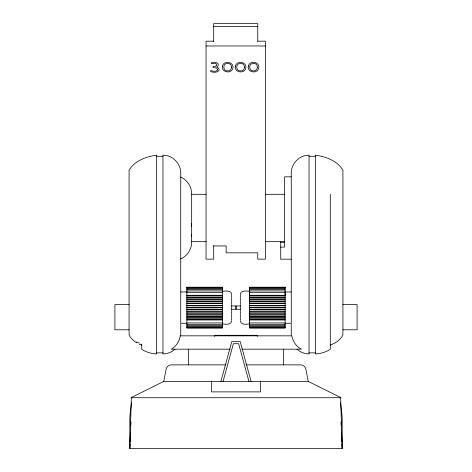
<?xml version="1.0" encoding="UTF-8"?>
<svg xmlns="http://www.w3.org/2000/svg" width="472" height="472" viewBox="0 0 472 472"><rect width="100%" height="100%" fill="white"/><g stroke="black" fill="none" stroke-linecap="round" stroke-linejoin="round"><path stroke-width="0.71" d="M180.741 177.065C187.39 179.974 191.868 187.048 191.661 194.299L191.661 241.693C191.868 248.945 187.39 256.019 180.741 258.927M131.352 397.725L129.824 448.4L342.176 448.4L342.176 417.03L340.518 402.728M191.661 226.572L191.661 223.675M249.505 294.923L249.611 292.321M285.129 294.923L285.241 292.321L249.505 292.321M130.018 443.993L129.824 448.4L129.824 417.03L131.481 402.728M130.119 441.792L130.508 432.977M130.827 425.632L130.992 421.962M191.661 236.36L191.661 234.389M231.669 320.83C231.481 325.302 225.209 324.122 222.495 324.022M240.331 294.422C240.519 289.95 246.791 291.13 249.505 291.23M180.322 335.834C179.395 341.274 176.233 346.513 171.301 349.18L230.082 349.18M163.719 381.435L308.281 381.435L341.014 397.725L130.986 397.725L163.719 381.435L166.114 369.246C166.569 366.756 168.929 364.827 171.454 364.862L225.84 364.862M220.92 381.435L231.776 341.622L240.224 341.622L251.08 381.435M223.073 381.435L233.369 343.704L238.631 343.704L248.927 381.435M214.43 336.377L214.79 335.303L257.21 335.303L257.57 336.377M175.012 349.18C171.796 352.23 167.383 353.888 162.964 353.929L162.964 155.194C172.516 154.999 180.947 163.589 180.741 173.112L180.741 323.285L186.871 323.285M330.282 345.12C335.386 343.168 340.554 340.052 342.914 334.902L342.914 170.121C337.415 160.799 325.586 156.492 315.337 155.194L315.337 353.929C320.618 353.746 325.816 352.147 330.282 349.327L330.282 194.216M213.692 26.579L257.741 26.579M213.692 41.188L206.046 41.188L206.046 259.128L213.692 259.128L213.692 245.44M257.741 41.188L265.382 41.188L265.382 259.128L257.741 259.128L257.741 252.827L226.141 252.827L226.141 245.924L213.692 245.959M206.046 45.967L265.382 45.967M156.663 156.256L162.964 156.256M309.036 156.256L315.337 156.256M291.259 176.823L284.557 176.823L284.557 247.11L280.728 247.11M191.661 194.316L206.046 194.316M265.382 194.316L284.787 194.316M191.661 241.676L206.046 241.676M265.382 241.676L284.787 241.676M280.728 242.372L284.557 242.372M291.259 259.175L280.728 259.175L280.728 241.428M186.871 287.501L222.495 287.501M249.505 287.501L285.129 287.501M186.871 287.796L222.495 287.796M249.505 287.796L285.129 287.796M186.871 288.669L222.495 288.669M249.505 288.669L285.129 288.669M186.871 289.542L222.495 289.542M249.505 289.542L285.129 289.542M186.871 290.929L222.495 290.929M249.505 290.929L285.129 290.929M222.495 291.23C225.209 291.13 231.481 289.95 231.669 294.422M180.741 291.967L186.871 291.967M285.129 291.967L291.259 291.967M186.871 292.321L222.495 292.321M186.871 295.271L222.495 295.271M249.505 295.271L285.129 295.271M186.871 295.726L222.495 295.726M249.505 295.726L285.129 295.726M186.871 297.077L222.495 297.077M249.505 297.077L285.129 297.077M186.871 297.531L222.495 297.531M249.505 297.531L285.129 297.531M186.871 298.888L222.495 298.888M249.505 298.888L285.129 298.888M186.871 299.342L222.495 299.342M249.505 299.342L285.129 299.342M186.871 300.994L222.495 300.994M249.505 300.994L285.129 300.994M186.871 301.449L222.495 301.449M249.505 301.449L285.129 301.449M186.871 303.101L222.495 303.101M249.505 303.101L285.129 303.101M186.871 303.555L222.495 303.555M249.505 303.555L285.129 303.555M129.086 304.587L114.914 304.587L114.914 329.781L129.086 329.781M342.914 304.587L357.086 304.587L357.086 329.781L342.914 329.781M186.871 305.366L222.495 305.366M249.505 305.366L285.129 305.366M186.871 305.821L222.495 305.821M249.505 305.821L285.129 305.821M231.669 305.974L235.935 305.968L235.935 309.278L231.669 309.278M240.331 305.968L236.065 305.974L236.065 309.278L240.331 309.278M186.871 307.402L222.495 307.402M249.505 307.402L285.129 307.402M186.871 307.85L222.495 307.85M249.505 307.85L285.129 307.85M186.871 309.431L222.495 309.431M249.505 309.431L285.129 309.431M186.871 309.886L222.495 309.886M249.505 309.886L285.129 309.886M186.871 311.697L222.495 311.697M249.505 311.697L285.129 311.697M186.871 312.151L222.495 312.151M249.505 312.151L285.129 312.151M186.871 313.803L222.495 313.803M249.505 313.803L285.129 313.803M186.871 314.258L222.495 314.258M249.505 314.258L285.129 314.258M186.871 315.91L222.495 315.91M249.505 315.91L285.129 315.91M186.871 316.364L222.495 316.364M249.505 316.364L285.129 316.364M186.871 317.721L222.495 317.721M249.505 317.721L285.129 317.721M186.871 318.175L222.495 318.175M249.505 318.175L285.129 318.175M186.871 319.526L222.495 319.526M249.505 319.526L285.129 319.526M186.871 319.981L222.495 319.981M249.505 319.981L285.129 319.981M186.871 322.931L222.495 322.931M249.505 322.931L285.129 322.931M285.129 323.285L291.259 323.285L291.259 173.112C291.053 163.589 299.484 154.999 309.036 155.194L309.036 353.929C304.617 353.888 300.204 352.23 296.988 349.18M249.505 324.022C246.791 324.122 240.519 325.302 240.331 320.83M186.871 324.323L222.495 324.323M249.505 324.323L285.129 324.323M186.871 325.709L222.495 325.709M249.505 325.709L285.129 325.709M186.871 326.583L222.495 326.583M249.505 326.583L285.129 326.583M186.871 327.456L222.495 327.456M249.505 327.456L285.129 327.456M186.871 327.751L222.495 327.751M249.505 327.751L285.129 327.751M180.21 335.834L291.79 335.834C292.882 341.339 296.227 346.666 301.354 349.18L241.841 349.18M156.663 352.879L162.964 352.879M309.036 352.879L315.337 352.879M246.16 364.862L300.546 364.862C303.071 364.827 305.431 366.756 305.886 369.246L308.281 381.435M139.146 344.047L141.718 345.12M136.791 341.952L139.146 343.091M136.791 342.819C133.594 340.926 130.632 338.353 129.086 334.902L129.086 170.121C134.585 160.799 146.414 156.492 156.663 155.194L156.663 353.929C151.382 353.746 146.184 352.147 141.718 349.327L141.718 344.088M341.008 421.962L341.173 425.632M341.492 432.977L341.881 441.792M341.982 443.993L342.176 448.4L340.648 397.725M291.259 324.034L291.259 335.273M283.66 349.18L283.66 364.862M260.42 381.435L260.42 391.884L211.58 391.884L211.58 381.435M257.741 41.489L257.741 23.6L213.692 23.6L213.692 41.489M240.331 294.965L240.331 297.378M240.331 298.068L240.331 300.676M240.331 301.366L240.331 303.98M240.331 304.67L240.331 310.582M240.331 311.272L240.331 313.886M240.331 314.576L240.331 317.184M240.331 317.874L240.331 320.093M231.669 294.965L231.669 297.378M231.669 298.068L231.669 300.676M231.669 301.366L231.669 303.98M231.669 304.67L231.669 310.582M231.669 311.272L231.669 313.886M231.669 314.576L231.669 317.184M231.669 317.874L231.669 320.093M188.34 349.18L188.34 364.862M180.741 324.034L180.741 335.273M222.442 66.151C220.984 72.493 231.687 74.287 232.873 68.145C234.354 61.785 223.604 59.997 222.442 66.151M235.375 66.151C233.917 72.493 244.62 74.287 245.806 68.145C247.287 61.785 236.537 59.997 235.375 66.151M248.307 66.151C246.85 72.493 257.553 74.287 258.739 68.145C260.219 61.785 249.47 59.997 248.307 66.151M231.469 67.148C231.811 72.204 223.51 72.198 223.858 67.148C223.516 62.086 231.823 62.08 231.469 67.148M244.402 67.148C244.744 72.204 236.442 72.198 236.791 67.148C236.448 62.086 244.756 62.08 244.402 67.148M257.334 67.148C257.677 72.204 249.375 72.198 249.723 67.148C249.381 62.086 257.688 62.08 257.334 67.148M217.586 69.443L217.35 70.222C215.586 71.968 212.736 71.254 210.671 70.493L210.671 71.526C213.073 72.47 216.182 72.782 218.341 71.095A3.847 2.614 0 0 0 219.102 69.508L218.459 67.998L216.707 66.953L217.397 66.505A3.599 2.449 0 0 0 218.282 64.87L217.981 63.856A3.835 2.602 0 0 0 214.435 62.269L211.415 62.764L211.415 63.761L214.388 63.26L216.07 63.72L216.766 64.935L216.554 65.537L215.167 66.399L213.185 66.534L213.185 67.52L216.636 68.056L217.586 69.443M222.495 287.2L186.871 287.2L186.871 328.052L222.495 328.052L222.495 287.2M285.129 287.2L249.505 287.2L249.505 328.052L285.129 328.052L285.129 287.2"/></g></svg>
